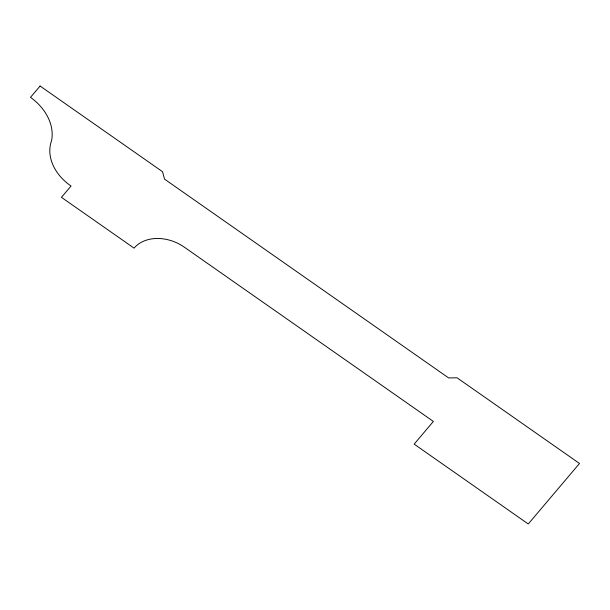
<?xml version="1.0" encoding="UTF-8"?>
<svg xmlns="http://www.w3.org/2000/svg" width="610" height="610" viewBox="0 0 610 610"><rect width="100%" height="100%" fill="white"/><g stroke="black" fill="none" stroke-linecap="round" stroke-linejoin="round"><path stroke-width="0.91" d="M40.085 86.025L30.5 97.341A48.853 37.591 27.1 0 1 51.553 140.757A45.582 35.067 27.1 0 0 71.042 186.019L61.457 197.335L134.07 248.14A38.224 29.41 27.1 0 1 184.411 247.233L433.367 421.441L414.159 444.126L528.268 523.975L579.5 463.478L457.05 377.796L448.663 377.948L164.517 179.119L162.534 171.707L40.085 86.025"/></g></svg>
